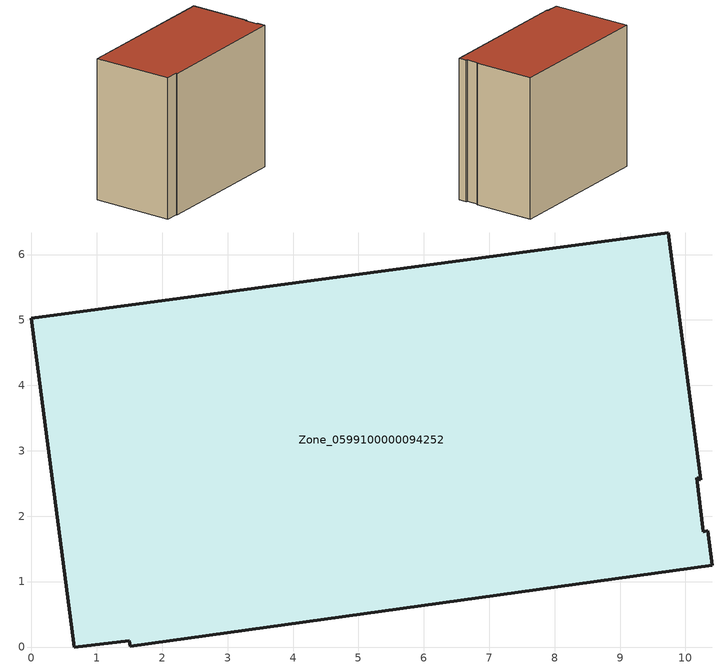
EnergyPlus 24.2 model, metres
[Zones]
Zone_0599100000094252
 floor ground (C_G): 10.34,1.77 10.41,1.25 1.51,0.01 1.5,0.1 0.66,0 0,5.03 9.74,6.33 10.24,2.55 10.17,2.59 10.27,1.76 z0
 wall outside (C_F): 9.74,6.33 0,5.03 0.66,0 1.5,0.1 1.51,0.01 10.41,1.25 10.34,1.77 10.27,1.76 10.17,2.59 10.24,2.55 9.74,6.33 z0:8.97
 roof outside (C_R): 10.41,1.25 10.34,1.77 10.27,1.76 10.17,2.59 10.24,2.55 9.74,6.33 0,5.03 0.66,0 1.5,0.1 1.51,0.01 z8.97
[BUILDING]
Pand.0599100000094252: North Axis=0; Terrain=City; Loads Convergence Tolerance Value=0.04; Temperature Convergence Tolerance Value=0.4; Solar Distribution=FullExterior; Maximum Number of Warmup Days=25; Minimum Number of Warmup Days=1
[Site:Location]
Rotterdam.The.Hague.AP_ZH_NLD Design_Conditions: Latitude=51.96; Longitude=4.45; Time Zone=1; Elevation=-4.5
[SITE:GROUNDTEMPERATURE:BUILDINGSURFACE]
18, 18, 18, 18, 18, 18, 18, 18, 18, 18, 18, 18
[MATERIAL] Thermal Absorptance=0.9; Solar Absorptance=0.7; Visible Absorptance=0.7
Name | Roughness | Thickness | Conductivity | Density | Specific Heat
G.TI.1975-1991 | MediumSmooth | 0.15 | 0.288461 | 540 | 1210
F.TI.1975-1991 | Rough | 0.3 | 0.230769 | 1920 | 840
R.TI.1975-1991 | MediumRough | 0.2 | 0.153846 | 1500 | 1000
[CONSTRUCTION]
C_G: G.TI.1975-1991
C_F: F.TI.1975-1991
C_R: R.TI.1975-1991
[ZONE]
Zone_0599100000094252: Type=1; Multiplier=1; Ceiling Height=Autocalculate; Volume=Autocalculate; Floor Area=autocalculate; Part of Total Floor Area=Yes
[ZONEINFILTRATION:DESIGNFLOWRATE]
Infil_Zone_0599100000094252: Zone or ZoneList or Space or SpaceList=Zone_0599100000094252; Schedule=AlwaysOn; Design Flow Rate Calculation Method=Flow/Area; Flow Rate per Floor Area=0.003; Constant Term Coefficient=1; Temperature Term Coefficient=0; Velocity Term Coefficient=0; Velocity Squared Term Coefficient=0
[HVACTEMPLATE:ZONE:IDEALLOADSAIRSYSTEM]
Zone_0599100000094252: Maximum Heating Supply Air Temperature=50; Minimum Cooling Supply Air Temperature=13; Maximum Heating Supply Air Humidity Ratio=0.0156; Minimum Cooling Supply Air Humidity Ratio=0.0077; Heating Limit=NoLimit; Cooling Limit=NoLimit; Dehumidification Control Type=ConstantSensibleHeatRatio; Cooling Sensible Heat Ratio=0.7; Dehumidification Setpoint=60; Humidification Control Type=None; Humidification Setpoint=30; Outdoor Air Method=None; Outdoor Air Flow Rate per Person=0.00944; Outdoor Air Flow Rate per Zone Floor Area=0; Outdoor Air Flow Rate per Zone=0; Demand Controlled Ventilation Type=None; Outdoor Air Economizer Type=NoEconomizer; Heat Recovery Type=None; Sensible Heat Recovery Effectiveness=0.7; Latent Heat Recovery Effectiveness=0.65
[ZONECONTROL:THERMOSTAT]
ThermostatControl_Zone_0599100000094252: Zone or ZoneList=Zone_0599100000094252; Control Type Schedule=DualSetpointControlType; Control 1=Thermostat_Zone_0599100000094252; Temperature Difference Between Cutout And Setpoint=0
[THERMOSTATSETPOINT:DUALSETPOINT]
Thermostat_Zone_0599100000094252: Heating Setpoint Temperature Schedule=HeatingSetpoint_Zone_0599100000094252; Cooling Setpoint Temperature Schedule=CoolingSetpoint_Zone_0599100000094252
[SCHEDULE:COMPACT]
HeatingSetpoint_Zone_0599100000094252: Through: 12/31, For: AllDays, Until: 24:00, 21
CoolingSetpoint_Zone_0599100000094252: Through: 12/31, For: AllDays, Until: 24:00, 24
DualSetpointControlType: Through: 12/31, For: AllDays, Until: 24:00, 4
AlwaysOn: Through: 12/31, For: AllDays, Until: 24:00, 1
